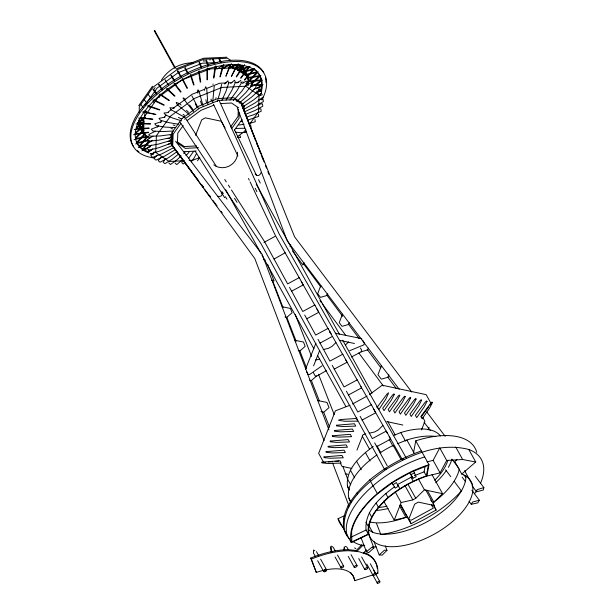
<?xml version="1.0" encoding="UTF-8"?>
<svg xmlns="http://www.w3.org/2000/svg" width="614" height="614" viewBox="0 0 614 614"><rect width="100%" height="100%" fill="white"/><g stroke="black" fill="none" stroke-linecap="round" stroke-linejoin="round"><path stroke-width="0.92" d="M139.14 122.923L139.178 119.085M139.24 112.377L139.294 106.629L153.047 87.211L176.725 69.873L203.971 59.266L227.487 58.23L230.664 60.302M144.774 116.223L144.827 110.781M240.934 71.83L240.98 67.041L238.6 65.483M248.079 85.239L248.156 76.88L234.318 67.847L210.188 68.906L182.235 79.789L157.944 97.572L143.837 117.497L143.676 134.213L149.824 138.234M206.88 68.753L206.956 79.835L207.409 79.697L207.578 67.901M331.046 552.101L331.161 547.558M171.667 143.829L172.135 132.309L182.051 118.525M171.682 143.853L172.15 132.34M172.688 145.664L173.156 134.151L180.869 123.429M238.309 109.269L238.017 116.53L230.488 126.998M239.237 112.892L239.023 118.341L231.493 128.802M243.942 111.019L244.157 105.708L235.047 99.545L218.807 100.389L199.78 108.01L184.591 119.239M256.805 91.079L259.116 95.247L258.44 111.909L249.184 124.78M214.232 86.351L212.651 102.553M344.208 547.02L344.055 548.855L344.984 550.528M215.859 99.575L216.051 97.687M215 66.565L213.534 78.055L213.979 77.955L215.844 65.706M343.947 550.581L344.684 547.043M413.636 452.203L415.762 440.837A77.31 37.83 -29 0 1 476.763 452.418M426.369 475.927L428.357 465.274L410.774 472.304L393.305 482.074L377.694 493.717A76.689 37.531 -29 0 0 351.63 531.586L351.83 541.985L368.339 534.088C366.32 519.106 377.955 506.964 388.002 497.486C399.415 488.084 412.378 480.724 426.369 475.927L424.097 471.828L425.095 466.51M344.769 515.514L338.053 518.723L351.285 542.576L368.899 534.157C366.781 519.206 378.293 507.049 388.347 497.616C399.783 488.161 412.831 480.869 426.86 476.065L428.986 464.698L415.762 440.837M354.278 567.298L354.47 566.331L355.859 565.433L357.064 565.502L356.88 566.469L355.483 567.367L354.278 567.298L348.238 556.399M221.593 84.402L220.065 92.254L217.325 101.318M483.863 487.585L483.348 489.995L476.61 491.814L477.055 489.703L483.863 487.585L475.205 476.119M204.316 90.396L205.682 86.697L206.726 88.938L207.885 104.203M222.828 65.107L219.881 76.873L220.303 76.811L223.811 64.263M182.419 160.684L181.798 162.487L183.079 163.984L184.799 162.595M354.593 547.911L355.867 548.594M364.762 569.454L365.13 568.434L366.589 567.612L367.671 567.82L367.302 568.833L365.844 569.654L364.762 569.454L358.722 558.556M349.189 489.934A53.08 25.98 -29 0 1 347.44 486.042C345.644 468.827 360.595 455.711 373.258 446.501M343.679 528.869C340.839 508.822 356.273 492.528 369.751 479.879C385.078 467.208 402.577 457.43 421.381 450.983M349.282 538.616A77.31 37.83 -29 0 1 344.347 530.059C341.476 503.043 366.665 483.502 386.145 469.342C410.536 454.759 439.985 441.934 468.789 449.486L475.727 462.004L461.728 474.054A57.67 28.221 -29 0 1 441.182 529.989A57.67 28.221 -29 0 1 368.899 534.157M368.339 534.088L366.074 529.997C364.271 511.132 380.757 496.849 394.625 486.756M320.838 285.433L317.707 293.661L320.5 297.353L327.139 295.426L327.769 293.784M342.489 314.122L339.243 322.649L342.029 326.349L348.683 324.422L349.328 322.711M368.316 348.161L367.648 349.919L360.994 351.837M381.409 365.683L377.963 374.74L381.309 379.176L387.956 377.249L388.9 374.778M428.042 429.854L429.04 427.237M315.903 343.241L305.373 369.505M174.852 68.231L154.329 30.861L154.835 30.746L175.435 67.908M154.835 30.746L154.252 31.068M195.574 135.364L201.684 119.868L205.36 117.857L221.347 121.28L225.069 127.988M290.069 246.452L290.744 244.74M313.601 365.844L319.71 350.348M349.681 350.701L363.849 344.861L364.417 343.379L362.667 340.217M356.527 418.472L340.263 419.562L338.429 420.268L344.845 421.265L357.709 421.143L356.527 418.472L356.795 417.781M356.964 450.093L363.066 434.597L365.729 433.991M421.503 429.923L424.919 421.258L422.877 417.581M405.286 512.92L408.041 517.886L405.946 517.441L394.219 520.104L401.142 502.544L395.17 491.776M431.987 474.637L442.548 493.687L433.868 502.175L433.07 504.209L436.109 510.034L411.081 523.711L407.412 517.088M230.235 64.416L225.883 76.297L231.34 63.603M303.984 262.462L302.909 265.033L292.479 250.996M221.823 100.504L226.044 91.171L228.684 83.12L227.863 80.818L224.547 83.988M323.701 571.596L324.177 570.552L325.658 569.792L326.663 570.068L326.188 571.112L324.706 571.872L323.701 571.596L317.661 560.697M237.096 64.501L231.447 76.359L238.301 63.733M152.993 153.799L153.822 152.203M141.289 127.942L142.985 124.711M143.569 125.064L141.174 129.623L143.607 132.355M196.549 153.346L194.024 158.143L191.184 161.866M426.976 461.851L433.139 460.37L439.762 447.921L446.7 460.439L440.077 472.887L426.86 476.065M199.788 157.291L197.531 160.753M469.019 501.247L471.299 504.317L472.573 502.052L479.311 500.233L471.874 490.225M479.311 500.233L477.853 502.828L471.299 504.317M241.586 82.644L236.912 90.772L230.02 100.197M226.082 100.128L231.693 90.672L235.385 82.529L234.625 80.227L230.657 83.404M147.583 152.188L149.01 149.854M243.282 65.353L236.29 76.566L236.467 77.042L244.572 64.647M142.287 149.847L148.695 140.76M188.559 158.519L193.287 151.804M138.733 105.623L152.495 86.206M144.873 105.347L157.123 88.063L178.19 72.636L202.436 63.196L217.663 62.521M161.451 80.142C167.96 69.559 180.57 62.544 193.011 62.889M143.031 149.847L146.761 144.612M147.828 143.123L149.425 140.882M165.696 158.558L163.14 162.142L164.92 163.708L172.357 159.103L178.651 153.984M157.33 127.075L158.42 125.563M160.592 122.531L161.682 121.019M164.406 117.236L166.041 114.964M183.202 125.555L177.83 133.023L177.423 143.016L185.321 148.365L198.476 147.682M234.325 130.237L242.039 119.523M245.915 129.316L244.28 131.588L237.357 136.715M375.883 573.844L375.108 574.919L373.596 575.495L372.859 574.996L373.642 573.921L375.154 573.346L375.883 573.844L370.311 563.782M248.708 66.964L240.696 77.863L240.865 78.339L250.059 66.327M377.257 407.136L387.073 393.973L388.662 392.806L386.014 398.755L378.892 409.561L377.257 407.136L376.559 406.982M428.825 406.729L421.319 416.799M430 405.217L431.174 403.705L426.147 394.649L382.223 385.216L369.467 394.61M139.286 146.032L146.792 136.684L140.445 129.554M140 146.101L147.49 136.876M161.121 157.153L158.212 160.622L160.001 162.249L168.198 157.875L176.755 151.888M253.26 69.305L244.403 79.759L244.564 80.227L254.649 68.753M251.019 127.106L250.696 124.911M185.981 155.664L189.005 152.218M155.173 87.595L153.692 89.253L156.777 93.712M136.753 142.348L144.052 134.259M136.815 143.146L145.318 133.844M157.284 155.119L154.083 158.435L155.864 160.131L164.706 156.094L175.658 149.463M247.342 82.207L256.875 72.329M247.665 82.859L258.279 71.884M323.662 570.329A46.633 22.818 -29 0 0 316.317 572.432L310.722 558.065A71.477 34.983 -29 0 1 348.514 549.714L356.258 550.497L361.861 544.695M363.281 553.183L366.504 549.852M135.356 138.004L143.415 130.014M236.666 101.671L245.73 92.722L252.055 84.955L251.456 82.675L246.252 85.285M135.94 138.242L144.021 130.329M335.896 342.597L332.028 346.373L328.352 348.384L323.164 349.566M345.39 345.06L348.614 341.914M382.89 425.464L378.293 429.961L374.609 431.972L369.283 433.185M401.142 502.544L412.861 499.88L415.755 498.299L424.435 489.811L442.548 493.687M385.262 545.907L387.004 550.374L382.138 555.133L379.214 554.926L374.033 541.602M181.069 155.964L177.101 159.747L170.546 164.483L168.781 162.963M183.716 153.446L185.037 152.188M251.471 83.335L259.476 75.998M251.126 84.578L260.881 75.652M154.943 151.881L150.829 155.626L152.579 157.376L161.935 153.784L173.555 147.728M368.446 533.62L373.895 547.934L368.661 552.661L366.404 551.763L361.285 538.317M379.214 554.926L384.456 550.198L387.004 550.374M135.617 132.662L143.07 126.031M135.464 133.56L143.622 126.4M284.973 316.97L286.83 317.346L292.103 312.756L290.422 308.428L282.087 306.739M298.166 350.602L299.901 350.955L305.173 346.357L303.493 342.029L294.843 340.286M309.625 380.173L311.398 380.534L316.678 375.937M320.968 411.672L323.724 412.224L329.004 407.635L326.986 402.439L317.806 400.581M456.893 459.725L454.79 461.536L461.728 474.054M239.26 103.045L249.177 94.541L256.145 87.111L255.363 84.701L250.581 86.973M182.358 159.801L176.778 164.56L175.036 163.078M366.404 551.763L371.93 547.151L373.895 547.934M254.419 85.615L261.034 80.234M255.961 85.246L262.408 80.012M136.423 127.459L143.622 121.695M148.496 152.234L152.802 148.78M136.845 127.85L144.113 122.125M236.843 83.074L240.888 80.334M241.31 104.81L251.901 96.882L259.369 89.897L258.678 87.48L253.62 89.506M168.221 111.94L171.298 109.66M172.833 108.525L192.075 94.295L204.5 89.322M182.066 118.556L198.759 106.168L216.074 99.268M187.193 120.505L200.924 110.351L213.956 105.132M263.045 97.135L255.002 102.983L243.651 109.407M256.33 88.715L261.518 84.978M258.985 87.641L262.838 84.878M138.303 121.94L145.081 117.09M137.843 122.953L145.495 117.566M151.551 145.196L147.122 148.312L148.795 150.2L158.727 147.744L171.114 143.2M242.783 106.943L253.851 99.714L261.687 93.259L261.188 91.056M242.492 83.481L246.206 81.086L247.173 83.45L241.624 91.455L233.243 100.65M216.965 69.06L222.46 65.552M256.967 92.637L260.912 90.143M392.929 484.715L396.391 482.55L398.309 486.227L395.293 488.115L392.008 483.034M152.686 140.276L146.738 144.213L148.358 145.894L158.343 144.121L170.815 140.468M274.044 259.054L285.157 252.784M412.639 476.41L397.596 484.546L399.868 488.644M263.951 242.438L275.663 236.037L299.325 277.973M326.341 370.664L316.671 376.167L315.143 375.829L313.424 372.721M351.331 357.026L361.178 351.86L361.746 350.379L360.456 348.054M352.513 404.012L367.095 396.045M223.082 68.522L229.789 64.861M291.566 291.197L303.201 284.957L299.279 277.628L287.644 283.868L264.365 241.348L231.447 189.941M306.678 318.804L318.743 312.334L316.763 308.558L314.813 305.004L302.748 311.475L289.585 287.421M319.978 343.096L332.389 336.441L330.409 332.665L328.068 328.398L315.657 335.052L304.697 315.028M334.223 369.129L347.033 362.26L345.053 358.484L342.719 354.217L329.902 361.086L317.991 339.319M348.384 394.994L361.585 387.91L359.604 384.134L357.264 379.866L344.063 386.95L332.235 365.353M362.106 420.06L375.684 412.785L373.696 409.008L371.363 404.741L357.785 412.017L346.396 391.218M376.651 446.639L390.627 439.14L388.647 435.364L386.306 431.097L372.33 438.588L360.119 416.284M222.759 67.985L228.485 64.93M153.07 136.139L147.291 139.478L148.903 141.205L158.796 140.176L171.137 137.498M244.702 111.763L255.317 106.636L263.429 101.463L262.953 99.069L258.448 99.936M351.208 537.096L366.074 529.997M414.665 472.834L410.981 474.576L412.907 478.245L416.123 476.733L413.245 470.339M228.738 68.622L236.659 64.9M147.306 152.072L151.612 150.092M228.5 68.047L235.362 64.884M155.281 131.289L148.826 134.443L150.422 136.216L160.07 135.97L172.081 134.336M172.035 145.633L159.924 150.983L150.207 154.053M235.615 68.653L243.604 65.422M245.247 114.442L254.81 110.604L262.823 106.168L262.401 103.804L257.941 104.334M206.281 88.608L219.597 83.274L226.274 82.928M199.12 157.767L192.903 160.254L189.089 160.454M393.252 435.579L400.788 432.571A53.08 25.98 -29 0 1 440.422 435.94M397.488 443.738L406.867 439.992A57.67 28.221 -29 0 1 435.802 436.516M414.396 475.704L424.097 471.828M233.681 68.753L242.492 65.268M141.98 150.752L147.337 148.657M176.164 68.868L203.411 58.261L226.934 57.225M142.801 149.693L150.545 146.669M350.026 405.225L335.413 410.804L318.651 453.37L323.325 461.812M158.266 126.407L151.32 129.178L152.894 131.005L162.142 131.58L173.632 131.035M238.293 70.733L248.087 67.379M238.217 70.088L248.893 66.512M256.69 92.284L261.073 90.834M139.248 146.623L147.429 143.975M138.296 147.659L148.028 144.497M246.728 116.975L253.482 114.818L261.249 111.18L260.866 108.839L258.256 108.947M325.451 569.938A46.633 22.818 -29 0 1 354.777 580.667L373.389 574.765M375.162 574.205L377.825 573.361A71.477 34.983 -29 0 0 367.632 554.726L359.336 551.786L349.097 550.758A71.477 34.983 -29 0 0 311.306 559.108L310.722 558.065M212.805 84.225L213.265 84.08M249.322 123.468L255.294 121.733L254.963 119.492M242.031 72.705L253.482 69.451M242.031 72.038L253.544 68.845M161.236 121.779L154.736 123.79L156.278 125.67L164.982 127.09L175.757 127.651M258.924 95.661L262.508 94.725M135.648 143.922L148.488 140.575M136.707 142.924L148.143 139.954M361.792 338.636L335.374 333.264M240.903 121.633L242.645 121.234M247.872 120.022L258.724 116.391L258.379 114.104M315.297 360.126L319.618 359.144M244.978 75.246L257.043 72.521M245.055 74.563L257.174 71.899M136.108 138.48L148.695 136.032M134.059 139.593L149.002 136.415M168.213 144.083L170.899 143.569L171.92 145.411M247.987 78.162L259.592 76.22M379.774 581.243L378.362 581.473L377.196 582.502L377.426 583.3L378.838 583.07L380.012 582.041L373.734 570.345M248.148 77.471L259.868 75.576M164.943 117.12L159.003 118.364L160.5 120.298L168.535 122.562L178.421 124.235M343.548 565.901L342.159 566.1L340.954 567.113L341.138 567.935L342.535 567.743L343.74 566.722L343.548 565.901L337.508 555.002M209.834 60.003L210.264 59.942M238.723 125.026L244.034 124.312M168.213 141.343L170.04 141.105L171.06 142.947M133.576 134.75L148.665 132.555L148.358 132.163L134.796 133.883M248.332 81.854L261.088 80.488M261.434 79.851L248.555 81.155L247.757 78.423M323.678 462.434L325.566 462.273M328.406 462.027L332.197 461.697M335.037 461.444L338.821 461.114M167.039 138.526L169.794 138.35L170.815 140.192M446.7 460.439L462.649 459.518L475.727 462.004M136.362 128.648L148.895 127.958L149.21 128.349L134.197 129.477M228.178 82.829L231.992 82.629M234.855 82.483L238.669 82.284M240.573 82.184L243.436 82.038M217.786 98.547L234.049 97.733M220.249 103.589L231.524 103.006L238.631 107.818M196.534 145.917L184.323 146.554L177.208 141.742M183.709 151.727L196.127 151.082M184.323 160.699L169.065 161.49L155.695 152.449L156.37 135.786L170.531 116.107L194.385 98.463L221.907 87.441L245.746 86.206L259.116 95.247M250.512 85.73L254.181 85.576M256.015 85.492L261.51 85.254M251.74 85.016L262.838 84.594M168.505 112.546L164.061 112.999L165.504 114.987L172.749 118.08L181.583 120.858M236.006 128.441L244.863 128.242M138.142 123.207L150.614 123.89L135.917 123.874M258.118 90.373L260.843 90.442M258.555 89.751L261.311 89.836M240.404 71.546L245.884 72.038L247.219 76.596M140.89 117.535L152.871 119.231L138.703 118.018M237.564 137.267L240.243 137.574L240.611 137.26L239.897 135.502M235.408 132.11L240.611 132.716L245.976 132.417L245.646 130.283M174.299 108.049L169.809 107.78L171.206 109.814L185.19 117.573M170.976 128.564L172.795 128.871M345.191 473.709L347.839 474.246M142.502 112.024L155.933 114.473L143.768 111.556M263.383 259.684L265.317 260.098M339.358 340.271L354.455 343.502M322.058 365.798L309.525 374.578L307.998 374.241L306.685 371.877M386.835 421.603L402.822 425.034M351.906 468.474L342.075 466.364L340.356 463.263M364.731 545.447L363.058 545.094L356.834 551.541L356.258 550.497M271.357 280.352L274.082 280.989L267.704 264.573M173.14 124.987L174.975 125.479M148.481 105.639L159.747 109.683L159.463 110.006L147.253 105.992M363.572 552.454L367.049 553.682A71.477 34.983 -29 0 1 377.211 568.364M152.886 100.021L163.923 105.27L164.253 104.948L154.037 99.79M345.298 546.33L346.841 547.059L348.238 549.576M178.413 117.374L180.892 118.694M368.738 529.913L372.598 532.284A57.67 28.221 -29 0 0 431.419 519.244A57.67 28.221 -29 0 0 465.934 475.589M228.178 65.406L232.975 68.545M141.519 124.473L143.899 126.031M159.287 94.218L168.996 100.658L169.364 100.351L160.354 94.111M245.792 83.634L248.156 85.231M234.794 98.225L243.152 103.896M183.072 114.365L184.538 115.417M189.173 114.434L177.492 104.879L176.164 102.799L176.563 102.507L179.779 103.789L181.13 105.094M314.828 550.804L313.57 550.006L313.478 553.153L315.335 556.507M185.674 99.806L183.433 97.864L183.01 98.133L193.464 111.495M167.315 88.7L175.005 95.961L174.606 96.252L166.356 88.677M186.526 110.336L188.552 112.301M143.737 131.803L138.818 126.261L141.481 122.148L140.951 121.749L138.242 126.346L144.19 133.154M137.536 122.593L143.73 129.646M137.59 123.567L143.469 130.268M139.04 120.659L143.384 125.693M141.128 118.057L143.945 121.395M140.621 118.51L143.561 121.994M140.898 104.603L143.2 107.519M145.503 110.428L147.222 112.608M174.806 83.642L181.069 91.862L180.646 92.138L173.969 83.496M175.619 141.251L262.186 254.488L328.935 429.838M144.121 99.514L146.938 103.236M149.202 106.214L150.33 107.703M350.579 572.463L353.027 575.702L354.777 580.667M411.741 392.031L294.613 236.858L241.832 105.362L255.424 140.192M426.738 411.91L445.204 436.37M399.215 389.284L287.175 240.834L237.219 107.596M424.051 422.186L430.406 430.598M452.349 459.679L458.128 467.331M463.9 474.983L465.635 477.278M471.989 485.689L476.61 491.814M189.549 104.963L192.873 109.384M201.983 185.067L203.702 187.354M203.326 187.546L172.434 146.186L171.26 143.922L192.289 172.25M204.47 189.074L210.188 196.733M213.05 200.563L217.049 205.928M221.055 211.285L222.199 212.82M303.109 263.16L320.846 287.022M326.564 294.712L342.581 316.271M348.307 323.969L359.175 338.59M367.187 349.366L380.91 367.84M387.779 377.08L396.36 388.624M462.15 477.139L465.581 481.76M319.978 300.691L321.114 302.234M322.258 303.769L345.674 335.275M358.806 352.943L383.359 385.983M445.603 469.741L450.745 476.656M454.168 481.269L461.59 491.254M193.425 173.785L198.545 180.677M201.384 184.499L203.656 187.569M209.343 195.221L210.479 196.756M171.26 143.922L254.825 258.594L324.092 440.591M148.151 94.395L150.906 98.194M153.109 101.241L154.214 102.761M158.312 95.945L159.341 97.434M152.917 89.322L156.133 93.98M179.971 122.079L260.881 243.474L384.648 469.587M159.11 84.379L162.587 89.69M158.343 84.394L161.981 89.936M222.245 191.975L223.296 193.571M225.384 196.756L226.95 199.143M234.517 198.368L237.073 202.344M186.188 119.262L216.535 166.647M224.762 179.503L226.305 181.913M228.362 185.121L229.905 187.531M195.06 151.029L224.678 197.685M165.082 79.736L168.436 85.146M171.513 75.399L174.721 80.894M170.799 75.292L174.161 81.033M406.153 457.829L278.971 233.589L219.252 100.604M301.213 281.312L314.944 305.511M316.832 308.85L328.191 328.874M329.611 331.376L331.03 333.886M332.45 336.388L342.865 354.746M345.705 359.75L357.532 380.611M360.848 386.452L371.263 404.81M373.627 408.985L387.35 433.185M389.245 436.523L402.5 459.886M410.068 473.24L412.907 478.245M455.711 447.007L462.649 459.518M472.366 484.699L465.427 472.181A57.67 28.221 -29 0 0 464.836 470.416M433.139 460.37L440.077 472.887M406.867 439.992L414.504 453.761M400.788 432.571L405.516 441.098M427.444 490.586L433.868 502.175M256.222 184.192L339.45 334.346M342.704 340.217L372 393.06M387.81 421.588L395.247 435.004M425.717 489.964L434.351 505.545L418.364 502.122L414.68 504.132L408.579 519.628L411.242 520.196L433.33 508.123L431.496 504.815M430.775 500.065L431.688 501.722M433.354 505.061L436.109 510.034M418.472 479.043L424.435 489.811M403.099 458.29L403.759 459.487M401.034 459.518L393.229 445.442A57.67 28.221 -29 0 0 380.089 452.794M410.873 477.116L413.145 481.215M329.68 331.737L330.739 333.655M389.092 439.133L392.96 446.109M407.949 484.223L415.755 498.299M405.056 485.804L412.861 499.88M376.996 445.902L380.864 452.879M385.485 468.144L386.145 469.342M400.696 504.639L404.365 511.262M225.745 189.787L261.011 253.413M261.94 255.094L313.923 348.867M317.638 355.56L345.943 406.637M362.191 435.94L369.613 449.341M400.244 504.601L406.744 516.32M399.522 505.844L405.946 517.441M365.338 452.411L370.065 460.937M385.73 493.395L388.002 497.486M383.666 501.055L394.219 520.104M369.751 479.879L377.349 493.595M356.557 461.206L361.285 469.733M376.098 503.05L378.362 507.149M170.185 135.364L171.206 137.206M350.402 470.147L354.7 477.899M369.336 512.867L371.608 516.965M356.964 492.697L357.632 493.886M347.294 478.621L350.732 484.822M347.44 486.042L349.581 489.918M368.561 524.993L372.598 532.284M365.921 522.169L368.193 526.267M348.906 498.084L351.162 502.16M348.008 505.713L348.668 506.911M377.242 572.317L377.825 573.361M343.472 518.047L344.132 519.244M366.819 564.097L377.426 583.3M361.631 556.921L367.671 567.82M351.024 554.603L357.064 565.502M335.19 550.812L333.325 547.458C328.866 543.175 330.908 550.367 332.312 552.009M335.098 557.036L341.138 567.935M316.44 551.625L318.758 555.816M320.623 559.17L326.663 570.068M181.268 76.857L177.745 70.633L177.538 71.308M177.83 71.677L180.9 77.264M374.663 442.855L387.204 465.773M195.267 103.72L196.971 106.966M182.442 78.523L187.462 88.132L187.017 88.37L182.251 79.267M408.909 519.551L411.081 523.711M191.86 95.807L198.445 108.563M185.121 67.479L188.168 73.396M184.814 68.139L187.324 72.989M244.249 69.029L246.222 75.89M239.191 68.829L239.153 68.162L244.525 68.369L246.866 76.159M234.371 129.562L256.475 175.328M258.563 179.641L260.229 183.095M213.488 104.342L237.894 156.063M248.47 178.474L249.284 180.194M250.09 181.921L275.31 235.362M255.263 188.268L256.867 191.675M199.397 62.006L201.737 67.179M198.959 62.643L201.2 67.594M206.411 60.149L208.622 65.353M208.046 65.744L205.928 60.755L203.602 61.162L203.495 60.679M209.098 68.238L209.804 69.896M213.173 58.921L214.908 63.28M216.297 66.765L216.988 68.515M212.651 59.504L214.309 63.679M215.637 67.018L216.297 68.684M256.468 142.87L257.865 146.439M259.262 150.016L260.305 152.694M261.702 156.263L262.746 158.942M243.014 107.627L261.664 155.672M262.355 157.453L264.081 161.904M265.455 165.458L266.491 168.129M267.873 171.69L268.909 174.361M295.234 314.422L311.567 356.427M318.52 374.302L334.162 414.519M376.574 523.565L380.741 534.287M272.301 279.984L283.062 307.66M286.83 317.346L296.148 341.3M299.901 350.955L306.67 368.369M311.398 380.534L319.303 400.85M323.724 412.224L329.518 427.129M342.904 466.525L347.67 479.043M332.627 463.002L349.005 506.036M311.306 559.108L316.317 572.432M219.566 58.361L221.193 62.728M222.176 65.353L223.158 67.97M219.006 58.906L220.257 62.252M221.508 65.598L222.445 68.108M232.545 64.47L234.003 68.822M200.494 101.064L201.668 104.572M236.835 65.007L238.493 70.203M236.037 64.716L237.779 70.196M190.762 74.348L194.062 84.816L193.61 85.031L190.394 75.146M239.882 64.455L242.254 72.191M242.43 65.391L245.224 74.747M241.893 65.667L244.572 74.632M245.539 72.69L246.559 76.182M203.142 106.207L199.266 92.092L198.145 89.882L197.693 90.097L197.846 93.167M205.92 99.737L206.404 102.538M199.143 70.802L200.717 82L200.256 82.176L198.606 71.638M211.124 99.031L211.17 100.857M459.295 468.904A57.67 28.221 -29 0 1 433.307 502.444M405.424 517.464A57.67 28.221 -29 0 1 369.559 521.908M461.697 490.64A77.31 37.83 -29 0 1 381.34 534.556M342.988 527.28A77.31 37.83 -29 0 1 338.053 518.723M468.789 449.486A77.31 37.83 -29 0 1 480.486 483.295M476.533 490.693A77.31 37.83 -29 0 1 474.499 493.779M376.106 546.897A77.31 37.83 -29 0 1 372.544 546.859M363.787 545.808A77.31 37.83 -29 0 1 353.426 541.863M351.285 542.576A77.31 37.83 -29 0 1 428.986 464.698M346.956 534.779A77.31 37.83 -29 0 1 424.665 456.9M451.95 459.111A57.67 28.221 -29 0 1 448.327 467.369M446.447 470.355A57.67 28.221 -29 0 1 435.702 482.681M388.132 508.507A57.67 28.221 -29 0 1 375.492 510.533M350.318 501.515A57.67 28.221 -29 0 1 377.004 454.859M447.806 460.469A53.08 25.98 -29 0 1 434.697 480.225M386.973 506.205A53.08 25.98 -29 0 1 377.986 507.54M154.628 158.013A74.9 36.656 -29 0 1 142.601 109.261A74.9 36.656 -29 0 1 230.457 61.738A74.9 36.656 -29 0 1 261.894 99.99M259.991 103.336A74.9 36.656 -29 0 1 258.931 105.017M148.849 152.97A70.096 34.307 -29 0 1 182.865 79.536A70.096 34.307 -29 0 1 261.441 91.44M260.935 93.267A70.096 34.307 -29 0 1 260.305 95.116M153.416 154.275A70.096 34.307 -29 0 1 150.614 153.554M265.478 77.702A74.9 36.656 -29 0 1 265.885 82.345M138.917 151.735A74.9 36.656 -29 0 1 137.406 150.645M133.66 146.769A74.9 36.656 -29 0 1 178.72 77.425A74.9 36.656 -29 0 1 263.736 72.713M259.914 75.814A70.096 34.307 -29 0 1 260.466 91.025M148.112 151.65A70.096 34.307 -29 0 1 136.508 142.241M254.104 68.837A70.096 34.307 -29 0 1 256.921 71.331M258.609 73.473A70.096 34.307 -29 0 1 259.522 75.015M261.211 172.35A14.46 5.672 82.6 0 1 255.117 173.862M221.746 191.875A14.46 5.403 40.2 0 1 217.709 196.257M237.48 152.211A14.46 13.278 -27.2 0 1 229.59 165.849A14.46 13.278 -27.2 0 1 213.826 164.851M321.92 462.204L322.012 462.91L328.206 463.516L341.2 463.079L339.887 460.723L321.92 462.204M324 456.923L324.092 457.622L330.286 458.236L343.272 457.798L341.967 455.442L324 456.923M326.08 451.643L326.164 452.341L332.366 452.955L345.352 452.518L344.047 450.162L326.08 451.643M328.152 446.363L328.244 447.061L334.446 447.675L347.432 447.238L346.127 444.874L328.152 446.363M330.232 441.082L330.324 441.781L336.526 442.387L349.512 441.957L348.207 439.593L330.232 441.082M332.312 435.794L332.404 436.5L338.606 437.107L351.592 436.669L350.287 434.313L332.312 435.794M334.392 430.514L334.484 431.22L340.686 431.826L353.672 431.389L352.367 429.032L334.392 430.514M336.472 425.233L336.564 425.932L342.765 426.546L355.752 426.108L354.447 423.752L336.472 425.233M394.326 394.365L391.463 399.921L384.019 410.659L382.706 408.302L392.523 395.14L393.789 393.904L394.326 394.365M399.775 395.531L396.913 401.088L389.468 411.825L388.155 409.469L397.972 396.314L399.238 395.071L399.775 395.531M405.225 396.698L402.362 402.254L394.909 412.992L393.605 410.636L403.421 397.481L404.687 396.237L405.225 396.698M410.674 397.864L407.811 403.429L400.359 414.158L399.054 411.802L408.87 398.647L410.129 397.404L410.674 397.864M416.115 399.031L413.26 404.595L405.808 415.325L404.503 412.969L414.312 399.814L415.578 398.57L416.115 399.031M421.565 400.198L418.71 405.762L411.257 416.492L409.952 414.135L419.761 400.98L421.027 399.737L421.565 400.198M427.014 401.364L424.159 406.928L416.706 417.658L415.394 415.302L425.21 402.147L426.477 400.911L427.014 401.364M432.463 402.531L429.6 408.095L422.156 418.825L420.843 416.469L430.66 403.314L431.926 402.078L432.463 402.531M324.453 569.623L323.478 570.698L323.992 571.342L325.481 570.913L326.456 569.846L325.934 569.201L324.453 569.623"/></g></svg>
